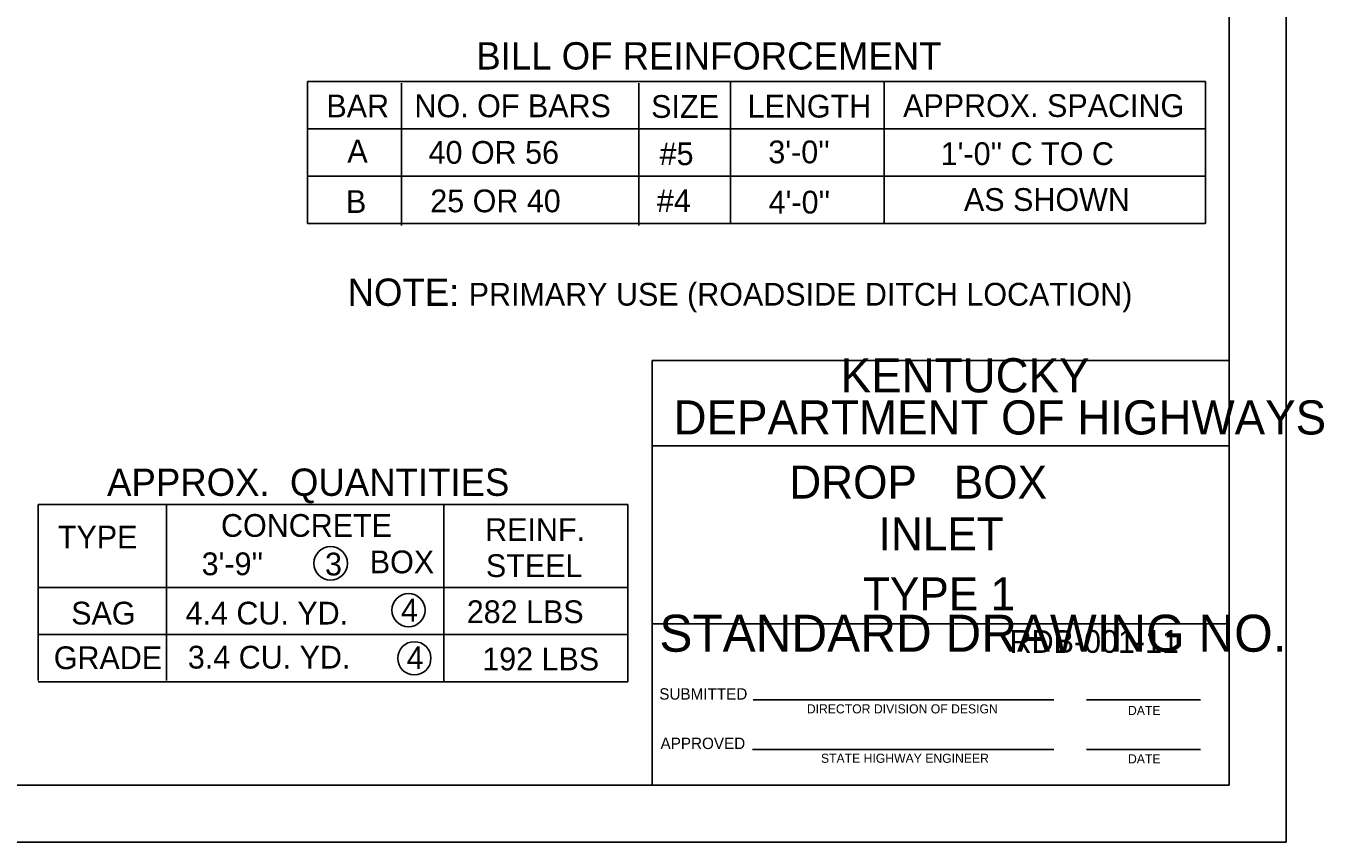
# Model space of a CAD drawing. Extents: x 1000 to 1036.3, y 1000 to 1022.
# Drawn here: x 1024.94 to 1036.33, y 1000 to 1007.17 of the extents above; entities that cross this region are included whole.
import ezdxf

# ---------------------------------------------------------------- set-up
doc = ezdxf.new("R2010")
doc.units = 0
for name, color, linetype in [('Level 1', 7, 'Continuous'), ('Level 10', 7, 'Continuous'), ('Level 11', 7, 'Continuous')]:
    doc.layers.add(name, color=color, linetype=linetype)

msp = doc.modelspace()

# ---------------------------------------------------------------- linework, layer by layer
at = {"layer": 'Level 1'}
for p, q in [((1027.41, 1006.682), (1035.292, 1006.682)), ((1027.41, 1006.682), (1027.41, 1005.432)), ((1028.236, 1006.667), (1028.236, 1005.417)), ((1030.318, 1006.667), (1030.318, 1005.417)), ((1031.124, 1006.682), (1031.124, 1005.432)), ((1032.473, 1006.682), (1032.473, 1005.432)), ((1035.292, 1006.682), (1035.292, 1005.432)), ((1027.41, 1006.265), (1035.284, 1006.265)), ((1027.41, 1005.849), (1035.284, 1005.849)), ((1027.41, 1005.432), (1035.292, 1005.432)), ((1025.047, 1002.964), (1030.223, 1002.964)), ((1025.047, 1002.964), (1025.047, 1001.42)), ((1026.173, 1002.964), (1026.173, 1001.42)), ((1028.608, 1002.964), (1028.608, 1001.406)), ((1030.223, 1002.964), (1030.223, 1001.406)), ((1025.047, 1002.236), (1030.223, 1002.236)), ((1025.047, 1001.823), (1030.223, 1001.823)), ((1025.047, 1001.406), (1030.223, 1001.406))]:
    msp.add_line(p, q, dxfattribs=at)
for centre, radius in [((1027.614, 1002.448), 0.147), ((1028.298, 1002.037), 0.146), ((1028.349, 1001.614), 0.146)]:
    msp.add_circle(centre, radius, dxfattribs=at)
at = {"layer": 'Level 10'}
for p, q in [((1036, 1022), (1036, 1000)), ((1035.5, 1021.5), (1035.5, 1000.5)), ((1030.437, 1000.5), (1030.437, 1004.23)), ((1030.437, 1004.23), (1035.5, 1004.23)), ((1030.437, 1003.48), (1035.5, 1003.48)), ((1030.437, 1001.918), (1035.5, 1001.918)), ((1031.322, 1001.25), (1033.963, 1001.25)), ((1035.25, 1001.25), (1034.25, 1001.25)), ((1031.317, 1000.813), (1033.963, 1000.813)), ((1035.25, 1000.813), (1034.25, 1000.813)), ((1035.5, 1000.5), (1007, 1000.5)), ((1036, 1000), (1000, 1000))]:
    msp.add_line(p, q, dxfattribs=at)
at = {"layer": 'Level 11'}
msp.add_lwpolyline([(1007, 1000.5), (1035.5, 1000.5), (1035.5, 1021.5), (1007, 1021.5)], close=True, dxfattribs=at)

# ---------------------------------------------------------------- texts
at = {"layer": 'Level 1'}
for s, height, p in [('BILL OF REINFORCEMENT', 0.24, (1028.893, 1006.786)), ('BAR', 0.2, (1027.577, 1006.366)), ('NO. OF BARS', 0.2, (1028.35, 1006.367)), ('SIZE', 0.2, (1030.427, 1006.361)), ('LENGTH', 0.2, (1031.274, 1006.364)), ('APPROX. SPACING', 0.2, (1032.639, 1006.369)), ('A', 0.2, (1027.761, 1005.969)), ('40 OR 56', 0.2, (1028.474, 1005.958)), ('#5', 0.2, (1030.502, 1005.946)), ("3'-0''", 0.2, (1031.456, 1005.962)), ("1'-0'' C TO C", 0.2, (1032.969, 1005.947)), ('B', 0.2, (1027.749, 1005.526)), ('25 OR 40', 0.2, (1028.489, 1005.532)), ('#4', 0.2, (1030.478, 1005.533)), ('AS SHOWN', 0.2, (1033.173, 1005.544)), ("4'-0''", 0.2, (1031.459, 1005.521)), ('NOTE:', 0.24, (1027.763, 1004.71)), ('PRIMARY USE (ROADSIDE DITCH LOCATION)', 0.2, (1028.826, 1004.712)), ('APPROX.  QUANTITIES', 0.24, (1025.652, 1003.041)), ('CONCRETE', 0.2, (1026.652, 1002.681)), ('TYPE', 0.2, (1025.22, 1002.579)), ('REINF.', 0.2, (1028.97, 1002.645)), ("3'-9''", 0.2, (1026.482, 1002.344)), ('3', 0.2, (1027.565, 1002.342)), ('BOX', 0.2, (1027.958, 1002.361)), ('STEEL', 0.2, (1028.977, 1002.328)), ('SAG', 0.2, (1025.337, 1001.911)), ('4.4 CU. YD. ', 0.2, (1026.341, 1001.911)), ('4', 0.2, (1028.232, 1001.937)), ('282 LBS', 0.2, (1028.809, 1001.923)), ('GRADE', 0.2, (1025.184, 1001.519)), ('3.4 CU. YD.', 0.2, (1026.361, 1001.524)), ('4', 0.2, (1028.282, 1001.519)), ('192 LBS', 0.2, (1028.945, 1001.508))]:
    msp.add_text(s, height=height, dxfattribs=at).set_placement(p)
at = {"layer": 'Level 10'}
for s, height, p in [('KENTUCKY', 0.3, (1032.091, 1003.95)), ('DEPARTMENT OF HIGHWAYS', 0.3, (1030.624, 1003.58)), ('DROP   BOX', 0.29, (1031.64, 1003.017)), ('INLET', 0.29, (1032.424, 1002.562)), ('TYPE 1', 0.29, (1032.286, 1002.035)), ('STANDARD DRAWING NO.', 0.32492, (1030.5, 1001.672)), ('RDB-001-11', 0.2, (1033.574, 1001.662)), ('SUBMITTED', 0.1, (1030.499, 1001.251)), ('DIRECTOR DIVISION OF DESIGN', 0.08, (1031.794, 1001.13)), ('DATE', 0.08, (1034.613, 1001.116)), ('APPROVED', 0.1, (1030.51, 1000.817)), ('STATE HIGHWAY ENGINEER', 0.08, (1031.918, 1000.696)), ('DATE', 0.08, (1034.613, 1000.691))]:
    msp.add_text(s, height=height, dxfattribs=at).set_placement(p)

doc.saveas('drawing.dxf')
